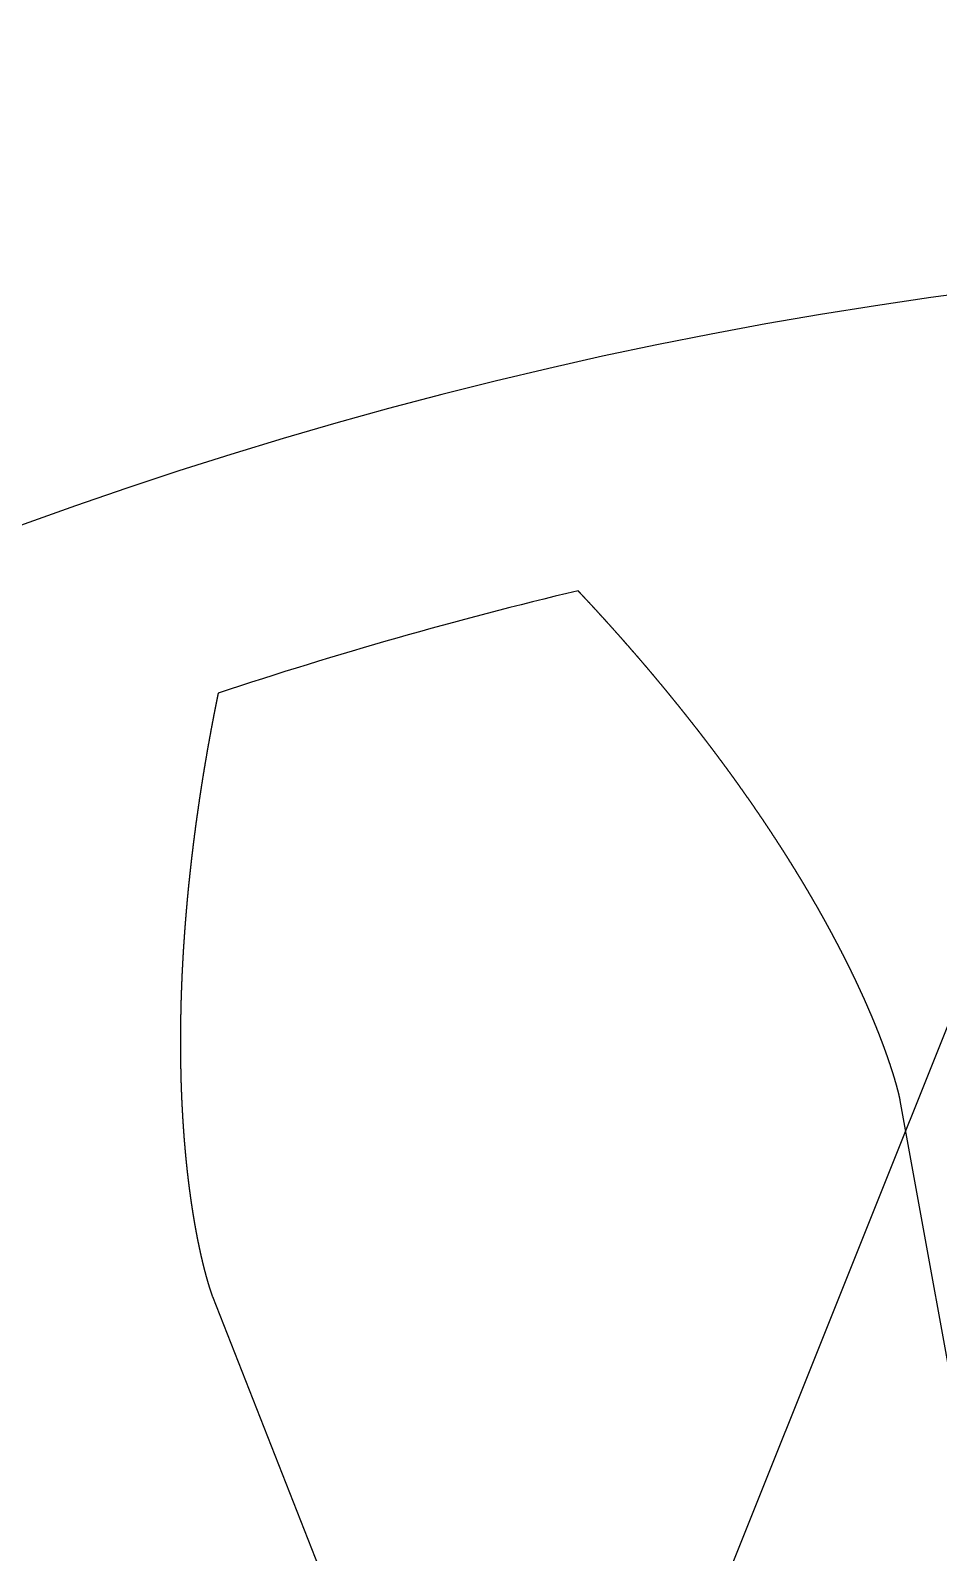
# Model space of a CAD drawing. Header units: centimetres. Extents: x -25.1 to 37.5, y -51.5 to 12.5.
# Drawn here: x 14.486 to 14.793, y -36.188 to -35.674 of the extents above; entities that cross this region are included whole.
import ezdxf

# ---------------------------------------------------------------- set-up
doc = ezdxf.new("R2010")
doc.units = ezdxf.units.CM
doc.header["$MEASUREMENT"] = 0
for name, color, linetype in [('robot assembler v21_Sketch16', 7, 'Continuous'), ('robot assembler v21_Sketch75', 7, 'Continuous'), ('robot assembler v21_Sketch76', 7, 'Continuous'), ('robot assembler v21_Sketch86', 7, 'Continuous')]:
    doc.layers.add(name, color=color, linetype=linetype)

msp = doc.modelspace()

# ---------------------------------------------------------------- linework, layer by layer
at = {"layer": 'robot assembler v21_Sketch16'}
msp.add_line((14, -38, 46.9), (16, -33, 46.9), dxfattribs=at)
at = {"layer": 'robot assembler v21_Sketch75'}
for p, q in [((14.77991, -36.03539, 50.1), (14.7799, -36.03531, 50.1)), ((14.8061, -36.17993, 50.1), (14.77991, -36.03539, 50.1)), ((14.54768, -36.10138, 50.1), (14.54771, -36.10146, 50.1)), ((14.54771, -36.10146, 50.1), (14.60153, -36.23813, 50.1))]:
    msp.add_line(p, q, dxfattribs=at)
msp.add_arc((15, -37.25, 50.1), 1.425, 103.34218, 108.42252, dxfattribs=at)
for points in [[(14.7799, -36.03531, 50.1), (14.7799, -36.0353, 50.1), (14.77989, -36.03528, 50.1), (14.77989, -36.03525, 50.1), (14.77988, -36.03519, 50.1), (14.77986, -36.03512, 50.1), (14.77984, -36.03503, 50.1), (14.77982, -36.03494, 50.1), (14.7798, -36.03483, 50.1), (14.77977, -36.03471, 50.1), (14.77975, -36.03458, 50.1), (14.77971, -36.03443, 50.1), (14.77968, -36.03428, 50.1), (14.77964, -36.03412, 50.1), (14.7796, -36.03395, 50.1), (14.77956, -36.03377, 50.1), (14.77951, -36.03357, 50.1), (14.77947, -36.03337, 50.1), (14.77941, -36.03316, 50.1), (14.77936, -36.03294, 50.1), (14.7793, -36.03271, 50.1), (14.77924, -36.03247, 50.1), (14.77918, -36.03222, 50.1), (14.77911, -36.03196, 50.1), (14.77904, -36.03169, 50.1), (14.77897, -36.03141, 50.1), (14.77889, -36.03113, 50.1), (14.77881, -36.03084, 50.1), (14.77873, -36.03053, 50.1), (14.77864, -36.03022, 50.1), (14.77855, -36.0299, 50.1), (14.77846, -36.02958, 50.1), (14.77836, -36.02924, 50.1), (14.77826, -36.0289, 50.1), (14.77816, -36.02855, 50.1), (14.77806, -36.02819, 50.1), (14.77795, -36.02782, 50.1), (14.77783, -36.02745, 50.1), (14.77772, -36.02706, 50.1), (14.7776, -36.02668, 50.1), (14.77747, -36.02628, 50.1), (14.77735, -36.02587, 50.1), (14.77722, -36.02546, 50.1), (14.77708, -36.02504, 50.1), (14.77694, -36.02462, 50.1), (14.7768, -36.02419, 50.1), (14.77666, -36.02375, 50.1), (14.77651, -36.0233, 50.1), (14.77636, -36.02285, 50.1), (14.7762, -36.02239, 50.1), (14.77604, -36.02192, 50.1), (14.77588, -36.02145, 50.1), (14.77572, -36.02097, 50.1), (14.77555, -36.02048, 50.1), (14.77537, -36.01999, 50.1), (14.77519, -36.01949, 50.1), (14.77501, -36.01899, 50.1), (14.77483, -36.01848, 50.1), (14.77464, -36.01796, 50.1), (14.77445, -36.01744, 50.1), (14.77425, -36.01691, 50.1), (14.77405, -36.01638, 50.1), (14.77385, -36.01584, 50.1), (14.77364, -36.01529, 50.1), (14.77343, -36.01474, 50.1), (14.77322, -36.01418, 50.1), (14.773, -36.01362, 50.1), (14.77277, -36.01305, 50.1), (14.77255, -36.01248, 50.1), (14.77232, -36.0119, 50.1), (14.77208, -36.01131, 50.1), (14.77185, -36.01072, 50.1), (14.77161, -36.01013, 50.1), (14.77136, -36.00953, 50.1), (14.77111, -36.00892, 50.1), (14.77086, -36.00831, 50.1), (14.7706, -36.00769, 50.1), (14.77034, -36.00707, 50.1), (14.77007, -36.00645, 50.1), (14.7698, -36.00582, 50.1), (14.76953, -36.00518, 50.1), (14.76925, -36.00454, 50.1), (14.76897, -36.0039, 50.1), (14.76869, -36.00325, 50.1), (14.7684, -36.00259, 50.1), (14.76811, -36.00194, 50.1), (14.76781, -36.00127, 50.1), (14.76751, -36.0006, 50.1), (14.76721, -35.99993, 50.1), (14.7669, -35.99925, 50.1), (14.76659, -35.99857, 50.1), (14.76627, -35.99789, 50.1), (14.76595, -35.9972, 50.1), (14.76562, -35.9965, 50.1), (14.7653, -35.99581, 50.1), (14.76496, -35.9951, 50.1), (14.76463, -35.9944, 50.1), (14.76429, -35.99369, 50.1), (14.76394, -35.99297, 50.1), (14.76359, -35.99225, 50.1), (14.76324, -35.99153, 50.1), (14.76288, -35.9908, 50.1), (14.76252, -35.99007, 50.1), (14.76216, -35.98934, 50.1), (14.76179, -35.9886, 50.1), (14.76141, -35.98786, 50.1), (14.76104, -35.98711, 50.1), (14.76066, -35.98636, 50.1), (14.76027, -35.98561, 50.1), (14.75988, -35.98485, 50.1), (14.75949, -35.98409, 50.1), (14.75909, -35.98333, 50.1), (14.75869, -35.98256, 50.1), (14.75828, -35.98179, 50.1), (14.75787, -35.98102, 50.1), (14.75746, -35.98024, 50.1), (14.75704, -35.97946, 50.1), (14.75662, -35.97867, 50.1), (14.75619, -35.97789, 50.1), (14.75576, -35.9771, 50.1), (14.75533, -35.9763, 50.1), (14.75489, -35.9755, 50.1), (14.75445, -35.9747, 50.1), (14.754, -35.9739, 50.1), (14.75355, -35.97309, 50.1), (14.75309, -35.97228, 50.1), (14.75264, -35.97147, 50.1), (14.75217, -35.97065, 50.1), (14.7517, -35.96984, 50.1), (14.75123, -35.96901, 50.1), (14.75076, -35.96819, 50.1), (14.75028, -35.96736, 50.1), (14.74979, -35.96653, 50.1), (14.7493, -35.9657, 50.1), (14.74881, -35.96486, 50.1), (14.74832, -35.96402, 50.1), (14.74782, -35.96318, 50.1), (14.74731, -35.96234, 50.1), (14.7468, -35.96149, 50.1), (14.74629, -35.96064, 50.1), (14.74577, -35.95979, 50.1), (14.74525, -35.95893, 50.1), (14.74472, -35.95807, 50.1), (14.74419, -35.95721, 50.1), (14.74366, -35.95635, 50.1), (14.74312, -35.95549, 50.1), (14.74258, -35.95462, 50.1), (14.74203, -35.95375, 50.1), (14.74148, -35.95288, 50.1), (14.74093, -35.952, 50.1), (14.74037, -35.95112, 50.1), (14.73981, -35.95024, 50.1), (14.73924, -35.94936, 50.1), (14.73867, -35.94848, 50.1), (14.73809, -35.94759, 50.1), (14.73751, -35.9467, 50.1), (14.73693, -35.94581, 50.1), (14.73634, -35.94492, 50.1), (14.73575, -35.94403, 50.1), (14.73515, -35.94313, 50.1), (14.73455, -35.94223, 50.1), (14.73395, -35.94133, 50.1), (14.73334, -35.94042, 50.1), (14.73272, -35.93952, 50.1), (14.73211, -35.93861, 50.1), (14.73148, -35.9377, 50.1), (14.73086, -35.93679, 50.1), (14.73023, -35.93588, 50.1), (14.72959, -35.93496, 50.1), (14.72896, -35.93405, 50.1), (14.72831, -35.93313, 50.1), (14.72767, -35.93221, 50.1), (14.72702, -35.93128, 50.1), (14.72636, -35.93036, 50.1), (14.7257, -35.92943, 50.1), (14.72504, -35.9285, 50.1), (14.72437, -35.92758, 50.1), (14.7237, -35.92664, 50.1), (14.72302, -35.92571, 50.1), (14.72234, -35.92478, 50.1), (14.72166, -35.92384, 50.1), (14.72097, -35.9229, 50.1), (14.72028, -35.92196, 50.1), (14.71958, -35.92102, 50.1), (14.71888, -35.92008, 50.1), (14.71818, -35.91914, 50.1), (14.71747, -35.91819, 50.1), (14.71676, -35.91724, 50.1), (14.71604, -35.91629, 50.1), (14.71532, -35.91534, 50.1), (14.71459, -35.91439, 50.1), (14.71386, -35.91344, 50.1), (14.71313, -35.91249, 50.1), (14.71239, -35.91153, 50.1), (14.71165, -35.91057, 50.1), (14.7109, -35.90962, 50.1), (14.71015, -35.90866, 50.1), (14.70939, -35.9077, 50.1), (14.70863, -35.90673, 50.1), (14.70787, -35.90577, 50.1), (14.7071, -35.90481, 50.1), (14.70633, -35.90384, 50.1), (14.70556, -35.90288, 50.1), (14.70478, -35.90191, 50.1), (14.70399, -35.90094, 50.1), (14.70321, -35.89997, 50.1), (14.70241, -35.899, 50.1), (14.70162, -35.89802, 50.1), (14.70082, -35.89705, 50.1), (14.70001, -35.89608, 50.1), (14.6992, -35.8951, 50.1), (14.69839, -35.89413, 50.1), (14.69757, -35.89315, 50.1), (14.69675, -35.89217, 50.1), (14.69593, -35.89119, 50.1), (14.6951, -35.89021, 50.1), (14.69427, -35.88923, 50.1), (14.69343, -35.88825, 50.1), (14.69259, -35.88726, 50.1), (14.69174, -35.88628, 50.1), (14.69089, -35.8853, 50.1), (14.69004, -35.88431, 50.1), (14.68918, -35.88333, 50.1), (14.68832, -35.88234, 50.1), (14.68745, -35.88135, 50.1), (14.68658, -35.88036, 50.1), (14.68571, -35.87937, 50.1), (14.68483, -35.87838, 50.1), (14.68394, -35.87739, 50.1), (14.68306, -35.8764, 50.1), (14.68217, -35.87541, 50.1), (14.68127, -35.87442, 50.1), (14.68037, -35.87342, 50.1), (14.67947, -35.87243, 50.1), (14.67856, -35.87144, 50.1), (14.67765, -35.87044, 50.1), (14.67674, -35.86945, 50.1), (14.67582, -35.86845, 50.1), (14.67489, -35.86745, 50.1), (14.67397, -35.86646, 50.1), (14.67303, -35.86546, 50.1), (14.67229, -35.86466, 50.1), (14.67172, -35.86406, 50.1), (14.67135, -35.86366, 50.1), (14.67116, -35.86346, 50.1)], [(14.54967, -35.89803, 50.1), (14.54961, -35.8983, 50.1), (14.5495, -35.89884, 50.1), (14.54934, -35.89964, 50.1), (14.54912, -35.90071, 50.1), (14.54886, -35.90205, 50.1), (14.54859, -35.90339, 50.1), (14.54833, -35.90472, 50.1), (14.54808, -35.90605, 50.1), (14.54782, -35.90738, 50.1), (14.54757, -35.90871, 50.1), (14.54732, -35.91003, 50.1), (14.54708, -35.91135, 50.1), (14.54684, -35.91267, 50.1), (14.5466, -35.91398, 50.1), (14.54636, -35.91529, 50.1), (14.54613, -35.9166, 50.1), (14.5459, -35.91791, 50.1), (14.54568, -35.91922, 50.1), (14.54545, -35.92052, 50.1), (14.54523, -35.92181, 50.1), (14.54502, -35.92311, 50.1), (14.5448, -35.9244, 50.1), (14.54459, -35.92569, 50.1), (14.54439, -35.92698, 50.1), (14.54418, -35.92827, 50.1), (14.54398, -35.92955, 50.1), (14.54378, -35.93083, 50.1), (14.54359, -35.9321, 50.1), (14.5434, -35.93337, 50.1), (14.54321, -35.93464, 50.1), (14.54302, -35.93591, 50.1), (14.54284, -35.93717, 50.1), (14.54266, -35.93844, 50.1), (14.54248, -35.93969, 50.1), (14.54231, -35.94095, 50.1), (14.54213, -35.9422, 50.1), (14.54197, -35.94345, 50.1), (14.5418, -35.9447, 50.1), (14.54164, -35.94594, 50.1), (14.54148, -35.94718, 50.1), (14.54132, -35.94841, 50.1), (14.54117, -35.94965, 50.1), (14.54102, -35.95088, 50.1), (14.54087, -35.9521, 50.1), (14.54073, -35.95333, 50.1), (14.54059, -35.95455, 50.1), (14.54045, -35.95577, 50.1), (14.54031, -35.95698, 50.1), (14.54018, -35.95819, 50.1), (14.54005, -35.9594, 50.1), (14.53992, -35.9606, 50.1), (14.53979, -35.9618, 50.1), (14.53967, -35.963, 50.1), (14.53955, -35.9642, 50.1), (14.53944, -35.96539, 50.1), (14.53932, -35.96657, 50.1), (14.53921, -35.96776, 50.1), (14.53911, -35.96894, 50.1), (14.539, -35.97012, 50.1), (14.5389, -35.97129, 50.1), (14.5388, -35.97246, 50.1), (14.5387, -35.97363, 50.1), (14.53861, -35.97479, 50.1), (14.53852, -35.97595, 50.1), (14.53843, -35.97711, 50.1), (14.53834, -35.97826, 50.1), (14.53826, -35.97941, 50.1), (14.53818, -35.98055, 50.1), (14.5381, -35.98169, 50.1), (14.53802, -35.98283, 50.1), (14.53795, -35.98397, 50.1), (14.53788, -35.9851, 50.1), (14.53781, -35.98622, 50.1), (14.53775, -35.98735, 50.1), (14.53769, -35.98847, 50.1), (14.53763, -35.98958, 50.1), (14.53757, -35.99069, 50.1), (14.53751, -35.9918, 50.1), (14.53746, -35.99291, 50.1), (14.53741, -35.99401, 50.1), (14.53736, -35.9951, 50.1), (14.53732, -35.9962, 50.1), (14.53728, -35.99728, 50.1), (14.53724, -35.99837, 50.1), (14.5372, -35.99945, 50.1), (14.53717, -36.00053, 50.1), (14.53713, -36.0016, 50.1), (14.5371, -36.00267, 50.1), (14.53708, -36.00373, 50.1), (14.53705, -36.00479, 50.1), (14.53703, -36.00585, 50.1), (14.53701, -36.0069, 50.1), (14.53699, -36.00795, 50.1), (14.53697, -36.009, 50.1), (14.53696, -36.01004, 50.1), (14.53695, -36.01107, 50.1), (14.53694, -36.0121, 50.1), (14.53693, -36.01313, 50.1), (14.53693, -36.01415, 50.1), (14.53693, -36.01517, 50.1), (14.53693, -36.01619, 50.1), (14.53693, -36.0172, 50.1), (14.53693, -36.0182, 50.1), (14.53694, -36.0192, 50.1), (14.53695, -36.0202, 50.1), (14.53696, -36.02119, 50.1), (14.53697, -36.02218, 50.1), (14.53699, -36.02317, 50.1), (14.53701, -36.02414, 50.1), (14.53703, -36.02512, 50.1), (14.53705, -36.02609, 50.1), (14.53707, -36.02706, 50.1), (14.5371, -36.02802, 50.1), (14.53712, -36.02897, 50.1), (14.53715, -36.02992, 50.1), (14.53719, -36.03087, 50.1), (14.53722, -36.03181, 50.1), (14.53725, -36.03275, 50.1), (14.53729, -36.03368, 50.1), (14.53733, -36.03461, 50.1), (14.53737, -36.03554, 50.1), (14.53742, -36.03645, 50.1), (14.53746, -36.03737, 50.1), (14.53751, -36.03828, 50.1), (14.53756, -36.03918, 50.1), (14.53761, -36.04008, 50.1), (14.53766, -36.04097, 50.1), (14.53771, -36.04186, 50.1), (14.53777, -36.04275, 50.1), (14.53783, -36.04363, 50.1), (14.53789, -36.0445, 50.1), (14.53795, -36.04537, 50.1), (14.53801, -36.04623, 50.1), (14.53807, -36.04709, 50.1), (14.53814, -36.04795, 50.1), (14.53821, -36.04879, 50.1), (14.53828, -36.04964, 50.1), (14.53835, -36.05047, 50.1), (14.53842, -36.05131, 50.1), (14.53849, -36.05213, 50.1), (14.53857, -36.05296, 50.1), (14.53864, -36.05377, 50.1), (14.53872, -36.05458, 50.1), (14.5388, -36.05539, 50.1), (14.53888, -36.05619, 50.1), (14.53896, -36.05698, 50.1), (14.53904, -36.05777, 50.1), (14.53913, -36.05856, 50.1), (14.53921, -36.05933, 50.1), (14.5393, -36.06011, 50.1), (14.53939, -36.06087, 50.1), (14.53948, -36.06163, 50.1), (14.53957, -36.06239, 50.1), (14.53966, -36.06314, 50.1), (14.53975, -36.06388, 50.1), (14.53985, -36.06462, 50.1), (14.53994, -36.06535, 50.1), (14.54004, -36.06608, 50.1), (14.54014, -36.0668, 50.1), (14.54024, -36.06751, 50.1), (14.54033, -36.06822, 50.1), (14.54043, -36.06892, 50.1), (14.54053, -36.06962, 50.1), (14.54064, -36.07031, 50.1), (14.54074, -36.07099, 50.1), (14.54084, -36.07167, 50.1), (14.54095, -36.07234, 50.1), (14.54105, -36.07301, 50.1), (14.54116, -36.07367, 50.1), (14.54126, -36.07432, 50.1), (14.54137, -36.07496, 50.1), (14.54148, -36.0756, 50.1), (14.54158, -36.07624, 50.1), (14.54169, -36.07686, 50.1), (14.5418, -36.07748, 50.1), (14.54191, -36.0781, 50.1), (14.54202, -36.07871, 50.1), (14.54213, -36.07931, 50.1), (14.54224, -36.0799, 50.1), (14.54235, -36.08049, 50.1), (14.54246, -36.08107, 50.1), (14.54257, -36.08164, 50.1), (14.54269, -36.08221, 50.1), (14.5428, -36.08277, 50.1), (14.54291, -36.08332, 50.1), (14.54302, -36.08386, 50.1), (14.54313, -36.0844, 50.1), (14.54324, -36.08493, 50.1), (14.54336, -36.08546, 50.1), (14.54347, -36.08598, 50.1), (14.54358, -36.08648, 50.1), (14.54369, -36.08699, 50.1), (14.5438, -36.08748, 50.1), (14.54391, -36.08797, 50.1), (14.54402, -36.08845, 50.1), (14.54413, -36.08892, 50.1), (14.54424, -36.08939, 50.1), (14.54435, -36.08984, 50.1), (14.54446, -36.09029, 50.1), (14.54457, -36.09074, 50.1), (14.54467, -36.09117, 50.1), (14.54478, -36.0916, 50.1), (14.54489, -36.09202, 50.1), (14.54499, -36.09243, 50.1), (14.54509, -36.09283, 50.1), (14.5452, -36.09322, 50.1), (14.5453, -36.09361, 50.1), (14.5454, -36.09399, 50.1), (14.5455, -36.09436, 50.1), (14.5456, -36.09472, 50.1), (14.5457, -36.09507, 50.1), (14.54579, -36.09541, 50.1), (14.54589, -36.09575, 50.1), (14.54598, -36.09608, 50.1), (14.54607, -36.09639, 50.1), (14.54616, -36.0967, 50.1), (14.54625, -36.097, 50.1), (14.54634, -36.0973, 50.1), (14.54642, -36.09758, 50.1), (14.54651, -36.09785, 50.1), (14.54659, -36.09812, 50.1), (14.54667, -36.09837, 50.1), (14.54674, -36.09862, 50.1), (14.54682, -36.09885, 50.1), (14.54689, -36.09908, 50.1), (14.54696, -36.0993, 50.1), (14.54703, -36.0995, 50.1), (14.54709, -36.0997, 50.1), (14.54716, -36.09989, 50.1), (14.54722, -36.10007, 50.1), (14.54727, -36.10024, 50.1), (14.54733, -36.10039, 50.1), (14.54738, -36.10054, 50.1), (14.54743, -36.10068, 50.1), (14.54747, -36.1008, 50.1), (14.54751, -36.10092, 50.1), (14.54755, -36.10102, 50.1), (14.54758, -36.10112, 50.1), (14.54761, -36.1012, 50.1), (14.54764, -36.10127, 50.1), (14.54766, -36.10132, 50.1), (14.54767, -36.10135, 50.1), (14.54768, -36.10137, 50.1), (14.54768, -36.10138, 50.1)]]:
    msp.add_open_spline(points, degree=5, dxfattribs=at)
at = {"layer": 'robot assembler v21_Sketch76'}
for p, q in [((14.77991, -36.03539, 50.1), (14.7799, -36.03531, 50.1)), ((14.8061, -36.17993, 50.1), (14.77991, -36.03539, 50.1)), ((14.54768, -36.10138, 50.1), (14.54771, -36.10146, 50.1)), ((14.54771, -36.10146, 50.1), (14.60153, -36.23813, 50.1))]:
    msp.add_line(p, q, dxfattribs=at)
msp.add_arc((15, -37.25, 50.1), 1.425, 103.34218, 108.42252, dxfattribs=at)
for points in [[(14.7799, -36.03531, 50.1), (14.7799, -36.0353, 50.1), (14.77989, -36.03528, 50.1), (14.77989, -36.03525, 50.1), (14.77988, -36.03519, 50.1), (14.77986, -36.03512, 50.1), (14.77984, -36.03503, 50.1), (14.77982, -36.03494, 50.1), (14.7798, -36.03483, 50.1), (14.77977, -36.03471, 50.1), (14.77975, -36.03458, 50.1), (14.77971, -36.03443, 50.1), (14.77968, -36.03428, 50.1), (14.77964, -36.03412, 50.1), (14.7796, -36.03395, 50.1), (14.77956, -36.03377, 50.1), (14.77951, -36.03357, 50.1), (14.77947, -36.03337, 50.1), (14.77941, -36.03316, 50.1), (14.77936, -36.03294, 50.1), (14.7793, -36.03271, 50.1), (14.77924, -36.03247, 50.1), (14.77918, -36.03222, 50.1), (14.77911, -36.03196, 50.1), (14.77904, -36.03169, 50.1), (14.77897, -36.03141, 50.1), (14.77889, -36.03113, 50.1), (14.77881, -36.03084, 50.1), (14.77873, -36.03053, 50.1), (14.77864, -36.03022, 50.1), (14.77855, -36.0299, 50.1), (14.77846, -36.02958, 50.1), (14.77836, -36.02924, 50.1), (14.77826, -36.0289, 50.1), (14.77816, -36.02855, 50.1), (14.77806, -36.02819, 50.1), (14.77795, -36.02782, 50.1), (14.77783, -36.02745, 50.1), (14.77772, -36.02706, 50.1), (14.7776, -36.02668, 50.1), (14.77747, -36.02628, 50.1), (14.77735, -36.02587, 50.1), (14.77722, -36.02546, 50.1), (14.77708, -36.02504, 50.1), (14.77694, -36.02462, 50.1), (14.7768, -36.02419, 50.1), (14.77666, -36.02375, 50.1), (14.77651, -36.0233, 50.1), (14.77636, -36.02285, 50.1), (14.7762, -36.02239, 50.1), (14.77604, -36.02192, 50.1), (14.77588, -36.02145, 50.1), (14.77572, -36.02097, 50.1), (14.77555, -36.02048, 50.1), (14.77537, -36.01999, 50.1), (14.77519, -36.01949, 50.1), (14.77501, -36.01899, 50.1), (14.77483, -36.01848, 50.1), (14.77464, -36.01796, 50.1), (14.77445, -36.01744, 50.1), (14.77425, -36.01691, 50.1), (14.77405, -36.01638, 50.1), (14.77385, -36.01584, 50.1), (14.77364, -36.01529, 50.1), (14.77343, -36.01474, 50.1), (14.77322, -36.01418, 50.1), (14.773, -36.01362, 50.1), (14.77277, -36.01305, 50.1), (14.77255, -36.01248, 50.1), (14.77232, -36.0119, 50.1), (14.77208, -36.01131, 50.1), (14.77185, -36.01072, 50.1), (14.77161, -36.01013, 50.1), (14.77136, -36.00953, 50.1), (14.77111, -36.00892, 50.1), (14.77086, -36.00831, 50.1), (14.7706, -36.00769, 50.1), (14.77034, -36.00707, 50.1), (14.77007, -36.00645, 50.1), (14.7698, -36.00582, 50.1), (14.76953, -36.00518, 50.1), (14.76925, -36.00454, 50.1), (14.76897, -36.0039, 50.1), (14.76869, -36.00325, 50.1), (14.7684, -36.00259, 50.1), (14.76811, -36.00194, 50.1), (14.76781, -36.00127, 50.1), (14.76751, -36.0006, 50.1), (14.76721, -35.99993, 50.1), (14.7669, -35.99925, 50.1), (14.76659, -35.99857, 50.1), (14.76627, -35.99789, 50.1), (14.76595, -35.9972, 50.1), (14.76562, -35.9965, 50.1), (14.7653, -35.99581, 50.1), (14.76496, -35.9951, 50.1), (14.76463, -35.9944, 50.1), (14.76429, -35.99369, 50.1), (14.76394, -35.99297, 50.1), (14.76359, -35.99225, 50.1), (14.76324, -35.99153, 50.1), (14.76288, -35.9908, 50.1), (14.76252, -35.99007, 50.1), (14.76216, -35.98934, 50.1), (14.76179, -35.9886, 50.1), (14.76141, -35.98786, 50.1), (14.76104, -35.98711, 50.1), (14.76066, -35.98636, 50.1), (14.76027, -35.98561, 50.1), (14.75988, -35.98485, 50.1), (14.75949, -35.98409, 50.1), (14.75909, -35.98333, 50.1), (14.75869, -35.98256, 50.1), (14.75828, -35.98179, 50.1), (14.75787, -35.98102, 50.1), (14.75746, -35.98024, 50.1), (14.75704, -35.97946, 50.1), (14.75662, -35.97867, 50.1), (14.75619, -35.97789, 50.1), (14.75576, -35.9771, 50.1), (14.75533, -35.9763, 50.1), (14.75489, -35.9755, 50.1), (14.75445, -35.9747, 50.1), (14.754, -35.9739, 50.1), (14.75355, -35.97309, 50.1), (14.75309, -35.97228, 50.1), (14.75264, -35.97147, 50.1), (14.75217, -35.97065, 50.1), (14.7517, -35.96984, 50.1), (14.75123, -35.96901, 50.1), (14.75076, -35.96819, 50.1), (14.75028, -35.96736, 50.1), (14.74979, -35.96653, 50.1), (14.7493, -35.9657, 50.1), (14.74881, -35.96486, 50.1), (14.74832, -35.96402, 50.1), (14.74782, -35.96318, 50.1), (14.74731, -35.96234, 50.1), (14.7468, -35.96149, 50.1), (14.74629, -35.96064, 50.1), (14.74577, -35.95979, 50.1), (14.74525, -35.95893, 50.1), (14.74472, -35.95807, 50.1), (14.74419, -35.95721, 50.1), (14.74366, -35.95635, 50.1), (14.74312, -35.95549, 50.1), (14.74258, -35.95462, 50.1), (14.74203, -35.95375, 50.1), (14.74148, -35.95288, 50.1), (14.74093, -35.952, 50.1), (14.74037, -35.95112, 50.1), (14.73981, -35.95024, 50.1), (14.73924, -35.94936, 50.1), (14.73867, -35.94848, 50.1), (14.73809, -35.94759, 50.1), (14.73751, -35.9467, 50.1), (14.73693, -35.94581, 50.1), (14.73634, -35.94492, 50.1), (14.73575, -35.94403, 50.1), (14.73515, -35.94313, 50.1), (14.73455, -35.94223, 50.1), (14.73395, -35.94133, 50.1), (14.73334, -35.94042, 50.1), (14.73272, -35.93952, 50.1), (14.73211, -35.93861, 50.1), (14.73148, -35.9377, 50.1), (14.73086, -35.93679, 50.1), (14.73023, -35.93588, 50.1), (14.72959, -35.93496, 50.1), (14.72896, -35.93405, 50.1), (14.72831, -35.93313, 50.1), (14.72767, -35.93221, 50.1), (14.72702, -35.93128, 50.1), (14.72636, -35.93036, 50.1), (14.7257, -35.92943, 50.1), (14.72504, -35.9285, 50.1), (14.72437, -35.92758, 50.1), (14.7237, -35.92664, 50.1), (14.72302, -35.92571, 50.1), (14.72234, -35.92478, 50.1), (14.72166, -35.92384, 50.1), (14.72097, -35.9229, 50.1), (14.72028, -35.92196, 50.1), (14.71958, -35.92102, 50.1), (14.71888, -35.92008, 50.1), (14.71818, -35.91914, 50.1), (14.71747, -35.91819, 50.1), (14.71676, -35.91724, 50.1), (14.71604, -35.91629, 50.1), (14.71532, -35.91534, 50.1), (14.71459, -35.91439, 50.1), (14.71386, -35.91344, 50.1), (14.71313, -35.91249, 50.1), (14.71239, -35.91153, 50.1), (14.71165, -35.91057, 50.1), (14.7109, -35.90962, 50.1), (14.71015, -35.90866, 50.1), (14.70939, -35.9077, 50.1), (14.70863, -35.90673, 50.1), (14.70787, -35.90577, 50.1), (14.7071, -35.90481, 50.1), (14.70633, -35.90384, 50.1), (14.70556, -35.90288, 50.1), (14.70478, -35.90191, 50.1), (14.70399, -35.90094, 50.1), (14.70321, -35.89997, 50.1), (14.70241, -35.899, 50.1), (14.70162, -35.89802, 50.1), (14.70082, -35.89705, 50.1), (14.70001, -35.89608, 50.1), (14.6992, -35.8951, 50.1), (14.69839, -35.89413, 50.1), (14.69757, -35.89315, 50.1), (14.69675, -35.89217, 50.1), (14.69593, -35.89119, 50.1), (14.6951, -35.89021, 50.1), (14.69427, -35.88923, 50.1), (14.69343, -35.88825, 50.1), (14.69259, -35.88726, 50.1), (14.69174, -35.88628, 50.1), (14.69089, -35.8853, 50.1), (14.69004, -35.88431, 50.1), (14.68918, -35.88333, 50.1), (14.68832, -35.88234, 50.1), (14.68745, -35.88135, 50.1), (14.68658, -35.88036, 50.1), (14.68571, -35.87937, 50.1), (14.68483, -35.87838, 50.1), (14.68394, -35.87739, 50.1), (14.68306, -35.8764, 50.1), (14.68217, -35.87541, 50.1), (14.68127, -35.87442, 50.1), (14.68037, -35.87342, 50.1), (14.67947, -35.87243, 50.1), (14.67856, -35.87144, 50.1), (14.67765, -35.87044, 50.1), (14.67674, -35.86945, 50.1), (14.67582, -35.86845, 50.1), (14.67489, -35.86745, 50.1), (14.67397, -35.86646, 50.1), (14.67303, -35.86546, 50.1), (14.67229, -35.86466, 50.1), (14.67172, -35.86406, 50.1), (14.67135, -35.86366, 50.1), (14.67116, -35.86346, 50.1)], [(14.54967, -35.89803, 50.1), (14.54961, -35.8983, 50.1), (14.5495, -35.89884, 50.1), (14.54934, -35.89964, 50.1), (14.54912, -35.90071, 50.1), (14.54886, -35.90205, 50.1), (14.54859, -35.90339, 50.1), (14.54833, -35.90472, 50.1), (14.54808, -35.90605, 50.1), (14.54782, -35.90738, 50.1), (14.54757, -35.90871, 50.1), (14.54732, -35.91003, 50.1), (14.54708, -35.91135, 50.1), (14.54684, -35.91267, 50.1), (14.5466, -35.91398, 50.1), (14.54636, -35.91529, 50.1), (14.54613, -35.9166, 50.1), (14.5459, -35.91791, 50.1), (14.54568, -35.91922, 50.1), (14.54545, -35.92052, 50.1), (14.54523, -35.92181, 50.1), (14.54502, -35.92311, 50.1), (14.5448, -35.9244, 50.1), (14.54459, -35.92569, 50.1), (14.54439, -35.92698, 50.1), (14.54418, -35.92827, 50.1), (14.54398, -35.92955, 50.1), (14.54378, -35.93083, 50.1), (14.54359, -35.9321, 50.1), (14.5434, -35.93337, 50.1), (14.54321, -35.93464, 50.1), (14.54302, -35.93591, 50.1), (14.54284, -35.93717, 50.1), (14.54266, -35.93844, 50.1), (14.54248, -35.93969, 50.1), (14.54231, -35.94095, 50.1), (14.54213, -35.9422, 50.1), (14.54197, -35.94345, 50.1), (14.5418, -35.9447, 50.1), (14.54164, -35.94594, 50.1), (14.54148, -35.94718, 50.1), (14.54132, -35.94841, 50.1), (14.54117, -35.94965, 50.1), (14.54102, -35.95088, 50.1), (14.54087, -35.9521, 50.1), (14.54073, -35.95333, 50.1), (14.54059, -35.95455, 50.1), (14.54045, -35.95577, 50.1), (14.54031, -35.95698, 50.1), (14.54018, -35.95819, 50.1), (14.54005, -35.9594, 50.1), (14.53992, -35.9606, 50.1), (14.53979, -35.9618, 50.1), (14.53967, -35.963, 50.1), (14.53955, -35.9642, 50.1), (14.53944, -35.96539, 50.1), (14.53932, -35.96657, 50.1), (14.53921, -35.96776, 50.1), (14.53911, -35.96894, 50.1), (14.539, -35.97012, 50.1), (14.5389, -35.97129, 50.1), (14.5388, -35.97246, 50.1), (14.5387, -35.97363, 50.1), (14.53861, -35.97479, 50.1), (14.53852, -35.97595, 50.1), (14.53843, -35.97711, 50.1), (14.53834, -35.97826, 50.1), (14.53826, -35.97941, 50.1), (14.53818, -35.98055, 50.1), (14.5381, -35.98169, 50.1), (14.53802, -35.98283, 50.1), (14.53795, -35.98397, 50.1), (14.53788, -35.9851, 50.1), (14.53781, -35.98622, 50.1), (14.53775, -35.98735, 50.1), (14.53769, -35.98847, 50.1), (14.53763, -35.98958, 50.1), (14.53757, -35.99069, 50.1), (14.53751, -35.9918, 50.1), (14.53746, -35.99291, 50.1), (14.53741, -35.99401, 50.1), (14.53736, -35.9951, 50.1), (14.53732, -35.9962, 50.1), (14.53728, -35.99728, 50.1), (14.53724, -35.99837, 50.1), (14.5372, -35.99945, 50.1), (14.53717, -36.00053, 50.1), (14.53713, -36.0016, 50.1), (14.5371, -36.00267, 50.1), (14.53708, -36.00373, 50.1), (14.53705, -36.00479, 50.1), (14.53703, -36.00585, 50.1), (14.53701, -36.0069, 50.1), (14.53699, -36.00795, 50.1), (14.53697, -36.009, 50.1), (14.53696, -36.01004, 50.1), (14.53695, -36.01107, 50.1), (14.53694, -36.0121, 50.1), (14.53693, -36.01313, 50.1), (14.53693, -36.01415, 50.1), (14.53693, -36.01517, 50.1), (14.53693, -36.01619, 50.1), (14.53693, -36.0172, 50.1), (14.53693, -36.0182, 50.1), (14.53694, -36.0192, 50.1), (14.53695, -36.0202, 50.1), (14.53696, -36.02119, 50.1), (14.53697, -36.02218, 50.1), (14.53699, -36.02317, 50.1), (14.53701, -36.02414, 50.1), (14.53703, -36.02512, 50.1), (14.53705, -36.02609, 50.1), (14.53707, -36.02706, 50.1), (14.5371, -36.02802, 50.1), (14.53712, -36.02897, 50.1), (14.53715, -36.02992, 50.1), (14.53719, -36.03087, 50.1), (14.53722, -36.03181, 50.1), (14.53725, -36.03275, 50.1), (14.53729, -36.03368, 50.1), (14.53733, -36.03461, 50.1), (14.53737, -36.03554, 50.1), (14.53742, -36.03645, 50.1), (14.53746, -36.03737, 50.1), (14.53751, -36.03828, 50.1), (14.53756, -36.03918, 50.1), (14.53761, -36.04008, 50.1), (14.53766, -36.04097, 50.1), (14.53771, -36.04186, 50.1), (14.53777, -36.04275, 50.1), (14.53783, -36.04363, 50.1), (14.53789, -36.0445, 50.1), (14.53795, -36.04537, 50.1), (14.53801, -36.04623, 50.1), (14.53807, -36.04709, 50.1), (14.53814, -36.04795, 50.1), (14.53821, -36.04879, 50.1), (14.53828, -36.04964, 50.1), (14.53835, -36.05047, 50.1), (14.53842, -36.05131, 50.1), (14.53849, -36.05213, 50.1), (14.53857, -36.05296, 50.1), (14.53864, -36.05377, 50.1), (14.53872, -36.05458, 50.1), (14.5388, -36.05539, 50.1), (14.53888, -36.05619, 50.1), (14.53896, -36.05698, 50.1), (14.53904, -36.05777, 50.1), (14.53913, -36.05856, 50.1), (14.53921, -36.05933, 50.1), (14.5393, -36.06011, 50.1), (14.53939, -36.06087, 50.1), (14.53948, -36.06163, 50.1), (14.53957, -36.06239, 50.1), (14.53966, -36.06314, 50.1), (14.53975, -36.06388, 50.1), (14.53985, -36.06462, 50.1), (14.53994, -36.06535, 50.1), (14.54004, -36.06608, 50.1), (14.54014, -36.0668, 50.1), (14.54024, -36.06751, 50.1), (14.54033, -36.06822, 50.1), (14.54043, -36.06892, 50.1), (14.54053, -36.06962, 50.1), (14.54064, -36.07031, 50.1), (14.54074, -36.07099, 50.1), (14.54084, -36.07167, 50.1), (14.54095, -36.07234, 50.1), (14.54105, -36.07301, 50.1), (14.54116, -36.07367, 50.1), (14.54126, -36.07432, 50.1), (14.54137, -36.07496, 50.1), (14.54148, -36.0756, 50.1), (14.54158, -36.07624, 50.1), (14.54169, -36.07686, 50.1), (14.5418, -36.07748, 50.1), (14.54191, -36.0781, 50.1), (14.54202, -36.07871, 50.1), (14.54213, -36.07931, 50.1), (14.54224, -36.0799, 50.1), (14.54235, -36.08049, 50.1), (14.54246, -36.08107, 50.1), (14.54257, -36.08164, 50.1), (14.54269, -36.08221, 50.1), (14.5428, -36.08277, 50.1), (14.54291, -36.08332, 50.1), (14.54302, -36.08386, 50.1), (14.54313, -36.0844, 50.1), (14.54324, -36.08493, 50.1), (14.54336, -36.08546, 50.1), (14.54347, -36.08598, 50.1), (14.54358, -36.08648, 50.1), (14.54369, -36.08699, 50.1), (14.5438, -36.08748, 50.1), (14.54391, -36.08797, 50.1), (14.54402, -36.08845, 50.1), (14.54413, -36.08892, 50.1), (14.54424, -36.08939, 50.1), (14.54435, -36.08984, 50.1), (14.54446, -36.09029, 50.1), (14.54457, -36.09074, 50.1), (14.54467, -36.09117, 50.1), (14.54478, -36.0916, 50.1), (14.54489, -36.09202, 50.1), (14.54499, -36.09243, 50.1), (14.54509, -36.09283, 50.1), (14.5452, -36.09322, 50.1), (14.5453, -36.09361, 50.1), (14.5454, -36.09399, 50.1), (14.5455, -36.09436, 50.1), (14.5456, -36.09472, 50.1), (14.5457, -36.09507, 50.1), (14.54579, -36.09541, 50.1), (14.54589, -36.09575, 50.1), (14.54598, -36.09608, 50.1), (14.54607, -36.09639, 50.1), (14.54616, -36.0967, 50.1), (14.54625, -36.097, 50.1), (14.54634, -36.0973, 50.1), (14.54642, -36.09758, 50.1), (14.54651, -36.09785, 50.1), (14.54659, -36.09812, 50.1), (14.54667, -36.09837, 50.1), (14.54674, -36.09862, 50.1), (14.54682, -36.09885, 50.1), (14.54689, -36.09908, 50.1), (14.54696, -36.0993, 50.1), (14.54703, -36.0995, 50.1), (14.54709, -36.0997, 50.1), (14.54716, -36.09989, 50.1), (14.54722, -36.10007, 50.1), (14.54727, -36.10024, 50.1), (14.54733, -36.10039, 50.1), (14.54738, -36.10054, 50.1), (14.54743, -36.10068, 50.1), (14.54747, -36.1008, 50.1), (14.54751, -36.10092, 50.1), (14.54755, -36.10102, 50.1), (14.54758, -36.10112, 50.1), (14.54761, -36.1012, 50.1), (14.54764, -36.10127, 50.1), (14.54766, -36.10132, 50.1), (14.54767, -36.10135, 50.1), (14.54768, -36.10137, 50.1), (14.54768, -36.10138, 50.1)]]:
    msp.add_open_spline(points, degree=5, dxfattribs=at)
at = {"layer": 'robot assembler v21_Sketch86', "extrusion": (0, -2.44929e-16, -1)}
msp.add_circle((-15, -37.25, -23.9), 1.5, dxfattribs=at)

doc.saveas('drawing.dxf')
